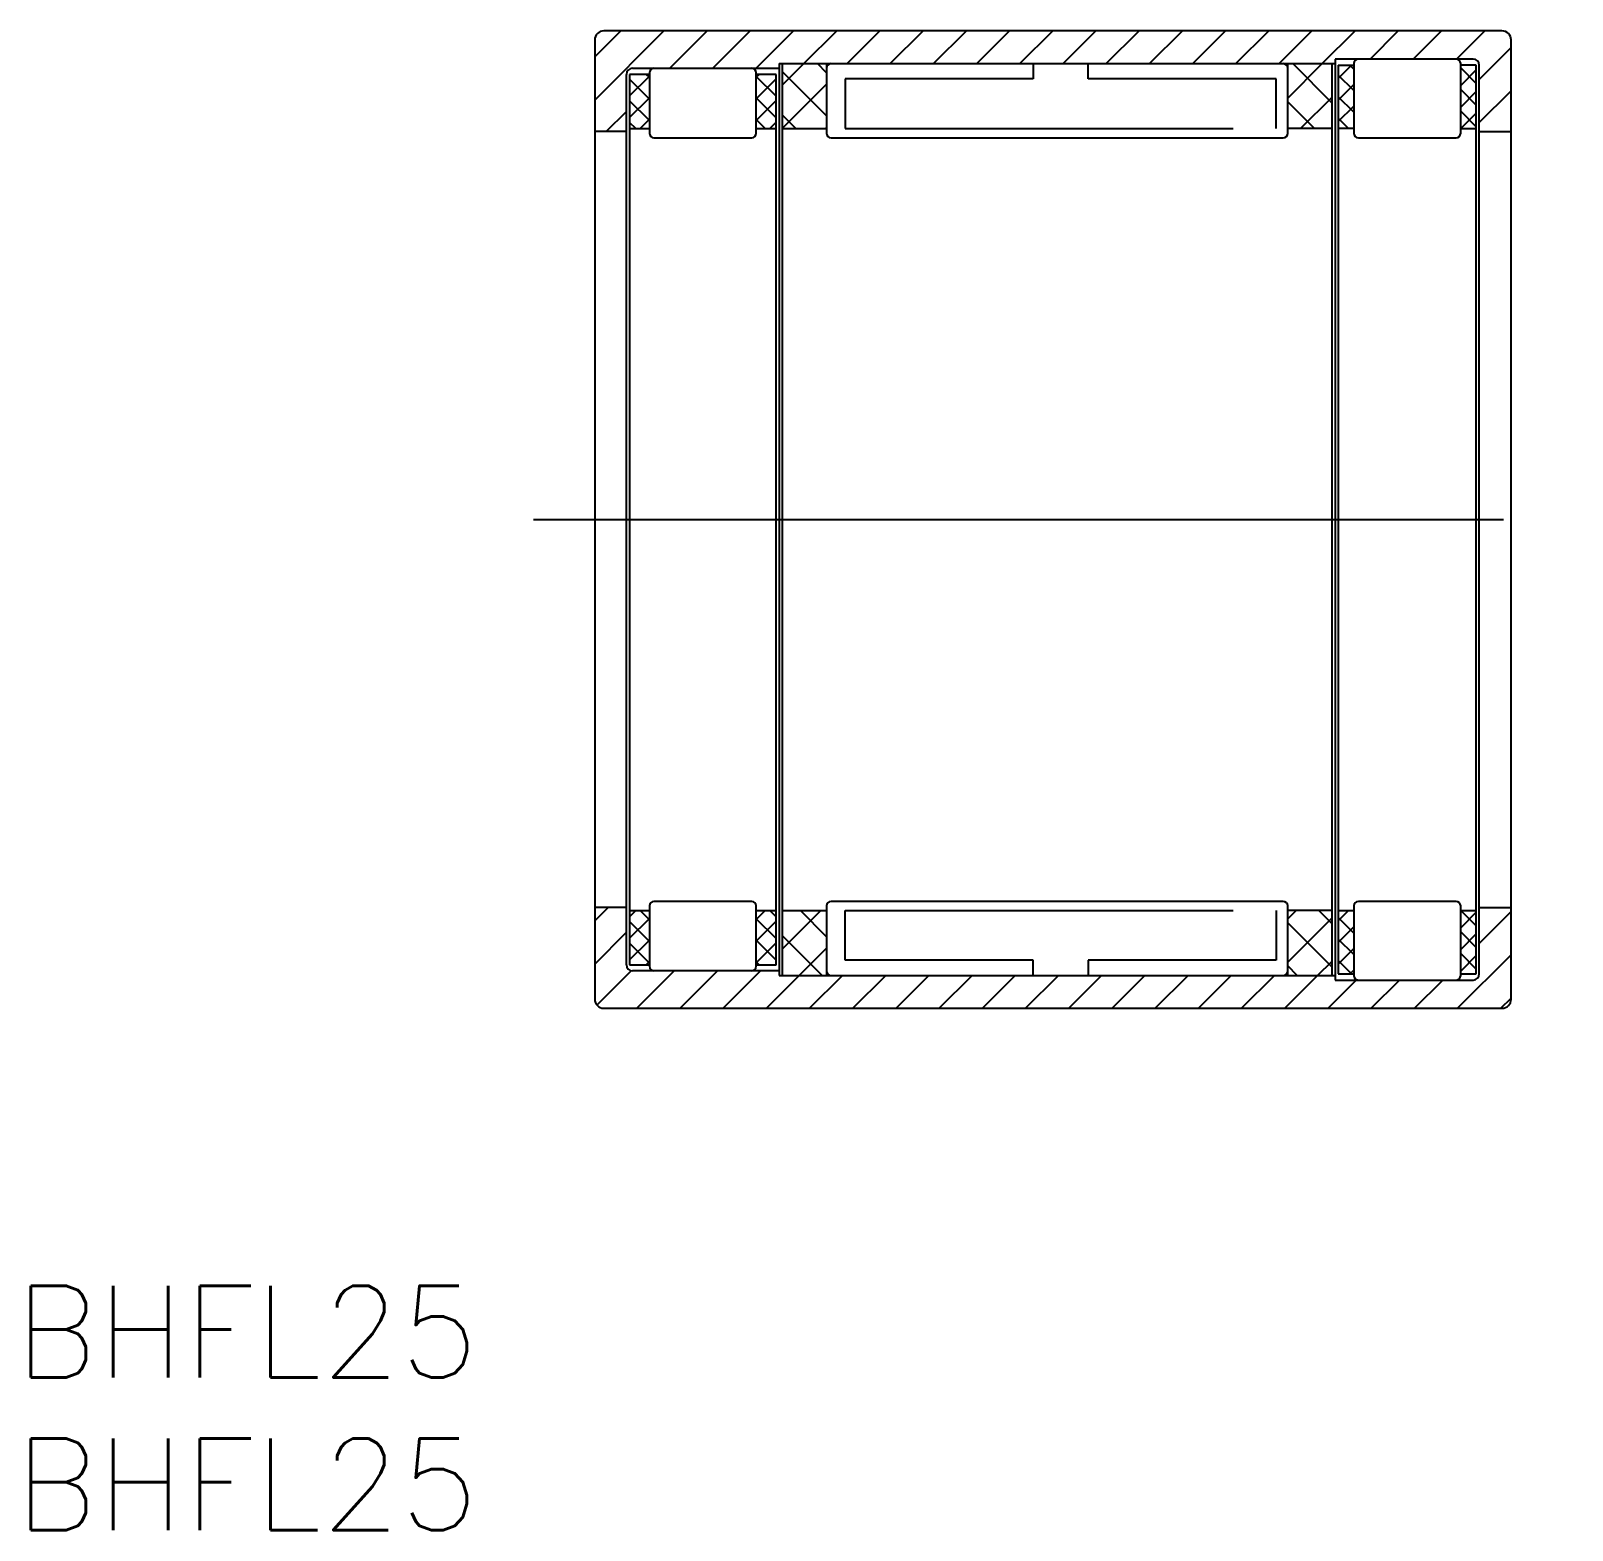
# Model space of a CAD drawing. Extents: x -18.5 to 32, y -33.1 to 16.
import ezdxf

# ---------------------------------------------------------------- set-up
doc = ezdxf.new("R2010")
doc.units = 0
doc.linetypes.add('CENTER', pattern=[50.8, 31.75, -6.35, 6.35, -6.35])
doc.linetypes.add('DASHED', pattern=[19.05, 12.7, -6.35])
doc.layers.get('0').update_dxf_attribs({"linetype": 'CONTINUOUS'})
doc.layers.add('CENTER', color=1, linetype='CENTER')
doc.styles.get("Standard").update_dxf_attribs({"font": 'txt.shx', "height": 3, "bigfont": 'bigfont.shx'})

msp = doc.modelspace()

# ---------------------------------------------------------------- linework, layer by layer
at = {"color": 3, "linetype": 'CONTINUOUS'}
for p, q in [((0, 15.147), (0.853, 16)), ((0, 13.733), (2.267, 16)), ((2.456, 14.775), (3.681, 16)), ((3.87, 14.775), (5.095, 16)), ((5.285, 14.775), (6.51, 16)), ((6.849, 14.925), (7.924, 16)), ((8.263, 14.925), (9.338, 16)), ((9.677, 14.925), (10.752, 16)), ((11.092, 14.925), (12.167, 16)), ((12.506, 14.925), (13.581, 16)), ((13.92, 14.925), (14.995, 16)), ((15.334, 14.925), (16.409, 16)), ((16.748, 14.925), (17.823, 16)), ((18.163, 14.925), (19.238, 16)), ((19.577, 14.925), (20.652, 16)), ((20.991, 14.925), (22.066, 16)), ((22.405, 14.925), (23.48, 16)), ((23.819, 14.925), (24.894, 16)), ((25.384, 15.075), (26.309, 16)), ((26.798, 15.075), (27.723, 16)), ((28.212, 15.075), (29.137, 16)), ((28.96, 14.409), (30, 15.449)), ((6.14, 14.216), (6.849, 14.925)), ((7.59, 13.214), (6.14, 14.664)), ((7.59, 14.628), (7.293, 14.925)), ((22.69, 13.796), (23.819, 14.925)), ((24.14, 13.635), (22.85, 14.925)), ((24.34, 14.441), (24.774, 14.875)), ((24.85, 14.748), (24.723, 14.875)), ((28.86, 14.274), (28.35, 14.784)), ((28.35, 14.208), (28.86, 14.718)), ((1.14, 13.868), (1.79, 14.518)), ((1.79, 13.766), (1.14, 14.416)), ((1.79, 14.473), (1.688, 14.575)), ((5.29, 14.482), (5.383, 14.575)), ((5.94, 13.859), (5.29, 14.509)), ((5.29, 13.775), (5.94, 14.425)), ((5.94, 14.566), (5.931, 14.575)), ((6.14, 12.802), (7.59, 14.252)), ((24.85, 14.041), (24.34, 14.551)), ((24.34, 13.733), (24.85, 14.243)), ((1.14, 13.161), (1.79, 13.811)), ((1.79, 13.059), (1.14, 13.709)), ((5.94, 13.152), (5.29, 13.802)), ((5.29, 13.068), (5.94, 13.718)), ((23.56, 12.8), (22.69, 13.67)), ((23.109, 12.8), (24.14, 13.831)), ((24.85, 13.334), (24.34, 13.844)), ((28.86, 13.566), (28.35, 14.076)), ((28.35, 13.501), (28.86, 14.011)), ((28.96, 12.994), (30, 14.034)), ((0.381, 12.7), (1.04, 13.359)), ((6.59, 12.8), (6.14, 13.25)), ((24.34, 13.026), (24.85, 13.536)), ((24.677, 12.8), (24.34, 13.137)), ((28.86, 12.859), (28.35, 13.369)), ((28.356, 12.8), (28.86, 13.304)), ((1.342, 12.8), (1.14, 13.002)), ((1.486, 12.8), (1.79, 13.104)), ((5.585, 12.8), (5.29, 13.095)), ((5.729, 12.8), (5.94, 13.011)), ((7.552, 12.8), (7.59, 12.838)), ((24.821, 12.8), (24.85, 12.829)), ((0, -13.137), (0.437, -12.7)), ((1.14, -13.002), (1.342, -12.8)), ((1.14, -13.709), (1.79, -13.059)), ((1.79, -13.104), (1.486, -12.8)), ((5.29, -13.095), (5.585, -12.8)), ((5.94, -13.718), (5.29, -13.068)), ((5.94, -13.011), (5.729, -12.8)), ((6.14, -14.068), (7.408, -12.8)), ((7.59, -13.656), (6.734, -12.8)), ((22.69, -13.075), (22.965, -12.8)), ((22.69, -14.489), (24.14, -13.039)), ((24.14, -13.235), (23.705, -12.8)), ((24.34, -13.137), (24.677, -12.8)), ((24.85, -13.536), (24.34, -13.026)), ((24.85, -12.829), (24.821, -12.8)), ((28.35, -13.369), (28.86, -12.859)), ((28.86, -13.304), (28.356, -12.8)), ((28.96, -13.876), (30, -12.836)), ((0, -14.551), (1.04, -13.511)), ((1.79, -13.811), (1.14, -13.161)), ((5.29, -13.802), (5.94, -13.152)), ((7.445, -14.925), (6.14, -13.62)), ((24.14, -14.65), (22.69, -13.2)), ((24.34, -13.844), (24.85, -13.334)), ((28.86, -14.011), (28.35, -13.501)), ((28.35, -14.076), (28.86, -13.566)), ((1.14, -14.416), (1.79, -13.766)), ((1.79, -14.518), (1.14, -13.868)), ((5.94, -14.425), (5.29, -13.775)), ((5.29, -14.509), (5.94, -13.859)), ((6.697, -14.925), (7.59, -14.032)), ((24.85, -14.243), (24.34, -13.733)), ((24.34, -14.551), (24.85, -14.041)), ((1.688, -14.575), (1.79, -14.473)), ((5.383, -14.575), (5.29, -14.482)), ((5.931, -14.575), (5.94, -14.566)), ((23.001, -14.925), (22.69, -14.614)), ((23.668, -14.925), (24.14, -14.453)), ((24.774, -14.875), (24.34, -14.441)), ((28.25, -16), (30, -14.25)), ((28.86, -14.718), (28.35, -14.208)), ((28.35, -14.784), (28.86, -14.274)), ((0.071, -15.894), (1.196, -14.77)), ((1.38, -16), (2.605, -14.775)), ((2.794, -16), (4.019, -14.775)), ((4.208, -16), (5.433, -14.775)), ((5.622, -16), (6.697, -14.925)), ((7.037, -16), (8.112, -14.925)), ((8.451, -16), (9.526, -14.925)), ((9.865, -16), (10.94, -14.925)), ((11.279, -16), (12.354, -14.925)), ((12.693, -16), (13.768, -14.925)), ((14.108, -16), (15.183, -14.925)), ((15.522, -16), (16.597, -14.925)), ((16.936, -16), (18.011, -14.925)), ((18.35, -16), (19.425, -14.925)), ((19.765, -16), (20.84, -14.925)), ((21.179, -16), (22.254, -14.925)), ((22.593, -16), (23.668, -14.925)), ((24.007, -16), (24.932, -15.075)), ((24.723, -14.875), (24.85, -14.748)), ((25.421, -16), (26.346, -15.075)), ((26.836, -16), (27.761, -15.075)), ((29.664, -16), (30, -15.664))]:
    msp.add_line(p, q, dxfattribs=at)
at = {"color": 7, "linetype": 'CONTINUOUS'}
for p, q in [((0, 15.7), (0, -15.7)), ((29.7, 16), (0.3, 16)), ((30, -15.7), (30, 15.7)), ((1.24, 14.775), (6.04, 14.775)), ((6.04, 14.925), (24.24, 14.925)), ((6.04, 14.925), (6.04, -14.925)), ((6.14, 14.925), (6.14, -14.925)), ((7.59, 14.925), (7.59, 12.65)), ((7.59, 14.876, 1.212), (7.629, 14.876, 1.212)), ((22.651, 14.876, 1.212), (22.69, 14.876, 1.212)), ((22.69, 12.65), (22.69, 14.925)), ((24.14, -14.925), (24.14, 14.925)), ((24.24, 15.075), (24.24, -15.075)), ((28.76, 15.075), (24.24, 15.075)), ((24.34, 14.875), (24.34, -14.875)), ((24.34, 14.875), (24.85, 14.875)), ((24.85, 14.925), (24.85, 12.65)), ((28.35, 12.65), (28.35, 14.925)), ((28.86, 14.875), (28.35, 14.875)), ((28.86, -14.875), (28.86, 14.875)), ((28.96, -14.875), (28.96, 14.875)), ((1.04, -14.575), (1.04, 14.575)), ((1.14, 14.575), (1.14, -14.575)), ((1.79, 14.575), (1.14, 14.575)), ((1.79, 14.625), (1.79, 12.65)), ((5.29, 12.65), (5.29, 14.625)), ((5.94, 14.575), (5.29, 14.575)), ((5.94, -14.575), (5.94, 14.575)), ((1.04, 12.7), (0, 12.7)), ((1.14, 12.8), (1.79, 12.8)), ((5.29, 12.8), (5.94, 12.8)), ((6.14, 12.8), (7.59, 12.8, 1.212)), ((24.14, 12.8), (22.69, 12.8)), ((24.85, 12.8), (24.34, 12.8)), ((28.35, 12.8), (28.86, 12.8)), ((28.96, 12.7), (30, 12.7)), ((1.94, 12.5), (5.14, 12.5)), ((7.74, 12.5), (22.54, 12.5)), ((25, 12.5), (28.2, 12.5)), ((5.14, -12.5), (1.94, -12.5)), ((22.54, -12.5), (7.74, -12.5)), ((28.2, -12.5), (25, -12.5)), ((1.04, -12.7), (0, -12.7)), ((1.14, -12.8), (1.79, -12.8)), ((1.79, -12.65), (1.79, -14.625)), ((5.29, -14.625), (5.29, -12.65)), ((5.29, -12.8), (5.94, -12.8)), ((6.14, -12.8), (7.59, -12.8, -1.212)), ((7.59, -12.65), (7.59, -14.925)), ((22.69, -14.925), (22.69, -12.65)), ((24.14, -12.8), (22.69, -12.8, 1.212)), ((24.34, -12.8), (24.85, -12.8)), ((24.85, -12.65), (24.85, -14.925)), ((28.35, -14.925), (28.35, -12.65)), ((28.35, -12.8), (28.86, -12.8)), ((28.96, -12.7), (30, -12.7)), ((1.14, -14.575), (1.79, -14.575)), ((5.29, -14.575), (5.94, -14.575)), ((6.04, -14.775), (1.24, -14.775)), ((6.04, -14.925), (24.24, -14.925)), ((7.59, -14.876, -1.212), (7.629, -14.876, -1.206)), ((22.651, -14.876, 1.206), (22.69, -14.876, 1.212)), ((24.24, -15.075), (28.76, -15.075)), ((24.34, -14.875), (24.85, -14.875)), ((28.35, -14.875), (28.86, -14.875)), ((0.3, -16), (29.7, -16))]:
    msp.add_line(p, q, dxfattribs=at)
at = {"color": 3, "linetype": 'DASHED'}
for p, q in [((14.355, 14.925), (14.355, 14.425)), ((16.155, 14.425), (16.155, 14.925)), ((14.355, 14.425), (8.205, 14.425)), ((8.205, 14.425), (8.205, 12.8)), ((22.305, 14.425), (16.155, 14.425)), ((22.305, 12.8), (22.305, 14.425)), ((8.205, 12.8), (22.305, 12.8)), ((8.205, -14.425), (8.205, -12.8)), ((8.205, -12.8), (22.305, -12.8)), ((22.305, -12.8), (22.305, -14.425)), ((14.355, -14.425), (8.205, -14.425)), ((14.355, -14.925), (14.355, -14.425)), ((22.305, -14.425), (16.155, -14.425)), ((16.155, -14.425), (16.155, -14.925))]:
    msp.add_line(p, q, dxfattribs=at)
at = {"color": 7, "linetype": 'CONTINUOUS'}
for centre, radius, start, end in [((0.3, 15.7), 0.3, 90, 180), ((29.7, 15.7), 0.3, 0, 90), ((1.24, 14.575), 0.2, 90, 180), ((1.94, 14.625), 0.15, 90, 180), ((5.14, 14.625), 0.15, 0, 90), ((7.74, 14.775), 0.15, 90, 180), ((22.54, 14.775), 0.15, 0, 90), ((25, 14.925), 0.15, 90, 180), ((28.2, 14.925), 0.15, 0, 90), ((28.76, 14.875), 0.2, 0, 90), ((1.94, 12.65), 0.15, 180, 270), ((5.14, 12.65), 0.15, 270, 0), ((7.74, 12.65), 0.15, 180, 270), ((22.54, 12.65), 0.15, 270, 0), ((25, 12.65), 0.15, 180, 270), ((28.2, 12.65), 0.15, 270, 0), ((1.94, -12.65), 0.15, 90, 180), ((5.14, -12.65), 0.15, 0, 90), ((7.74, -12.65), 0.15, 90, 180), ((22.54, -12.65), 0.15, 0, 90), ((25, -12.65), 0.15, 90, 180), ((28.2, -12.65), 0.15, 0, 90), ((1.24, -14.575), 0.2, 180, 270), ((1.94, -14.625), 0.15, 180, 270), ((5.14, -14.625), 0.15, 270, 0), ((7.74, -14.775), 0.15, 180, 270), ((22.54, -14.775), 0.15, 270, 0), ((25, -14.925), 0.15, 180, 270), ((28.2, -14.925), 0.15, 270, 0), ((28.76, -14.875), 0.2, 270, 0), ((0.3, -15.7), 0.3, 180, 270), ((29.7, -15.7), 0.3, 270, 0)]:
    msp.add_arc(centre, radius, start, end, dxfattribs=at)
at = {"layer": 'CENTER', "color": 1, "linetype": 'CENTER'}
msp.add_line((-2, 0), (32, 0), dxfattribs=at)

# ---------------------------------------------------------------- texts
at = {"color": 7, "linetype": 'CONTINUOUS'}
for p in [(-18.973, -28.086), (-18.973, -33.086)]:
    msp.add_text('BHFL25', height=3, dxfattribs=at).set_placement(p)

doc.saveas('drawing.dxf')
